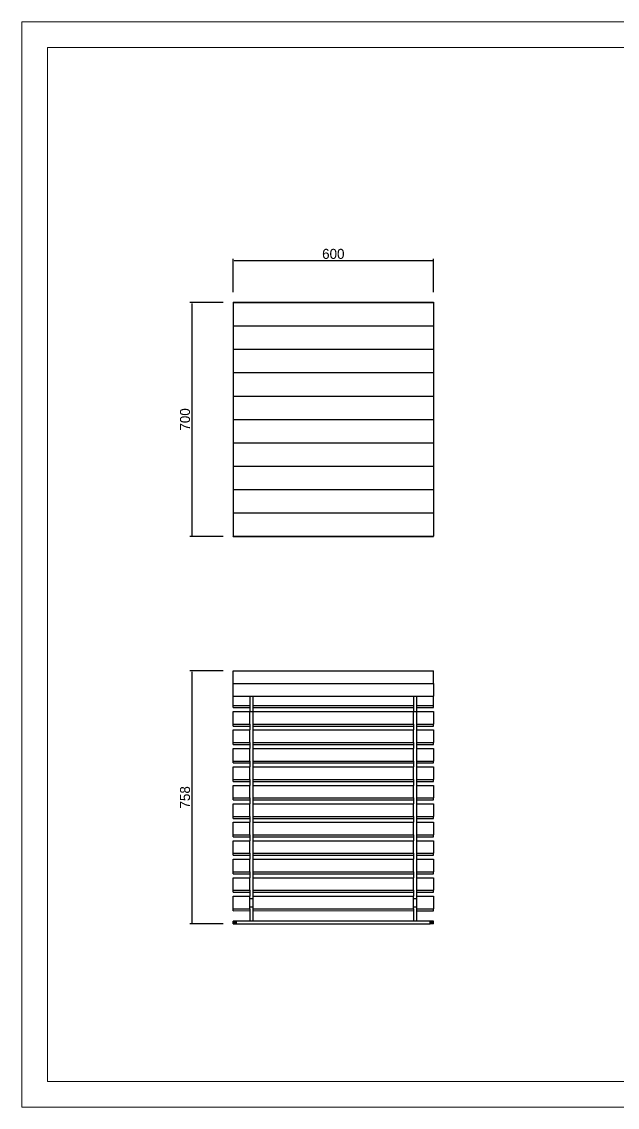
# Model space of a CAD drawing. Header units: millimetres. Extents: x 153 to 4750, y 92 to 3343.
# Drawn here: x 153 to 1937, y 92 to 3343 of the extents above; entities that cross this region are included whole.
import ezdxf

# ---------------------------------------------------------------- set-up
doc = ezdxf.new("R2010")
doc.units = ezdxf.units.MM
doc.header["$PDSIZE"] = -1
doc.layers.add('tabelka', color=155, linetype='Continuous')
doc.styles.get("Standard").update_dxf_attribs({"font": 'Gothic.ttf'})
doc.dimstyles.new('ISO-25', dxfattribs={"dimtxt": 2.5, "dimasz": 2.5, "dimexe": 1.25, "dimexo": 0.625, "dimtad": 1, "dimtxsty": 'Standard', "dimcen": 2.5, "dimadec": 0, "dimazin": 0, "dimtfac": 1, "dimtmove": 0, "dimatfit": 3, "dimfxl": 1, "dimarcsym": 0})

# ---------------------------------------------------------------- blocks, each defined once
blk = doc.blocks.new('*D29')
at = {"color": 0, "lineweight": -2}
for p, q in [((786, 2533.2), (786, 2632.7)), ((1383, 2626.5), (789, 2626.5)), ((1386, 2533.2), (1386, 2632.7))]:
    blk.add_line(p, q, dxfattribs=at)
at = {"color": 0}
for points in [[(789, 2627), (789, 2626), (786, 2626.5)], [(1383, 2626), (1383, 2627), (1386, 2626.5)]]:
    blk.add_solid(points, dxfattribs=at)
at = {"layer": 'Defpoints', "color": 0}
for p in [(786, 2626.5), (786, 2503.2), (1386, 2503.2)]:
    blk.add_point(p, dxfattribs=at)
at = {"color": 0, "insert": (1086, 2647.2), "char_height": 30, "attachment_point": 5}
blk.add_mtext('600', dxfattribs=at)
blk = doc.blocks.new('*D30')
at = {"color": 0, "lineweight": -2}
for p, q in [((756, 2501.8), (656.5, 2501.8)), ((662.7, 2498.8), (662.7, 1804.6)), ((756, 1801.6), (656.5, 1801.6))]:
    blk.add_line(p, q, dxfattribs=at)
at = {"color": 0}
for points in [[(663.2, 2498.8), (662.2, 2498.8), (662.7, 2501.8)], [(662.2, 1804.6), (663.2, 1804.6), (662.7, 1801.6)]]:
    blk.add_solid(points, dxfattribs=at)
at = {"layer": 'Defpoints', "color": 0}
for p in [(786, 2501.8), (662.7, 1801.6), (786, 1801.6)]:
    blk.add_point(p, dxfattribs=at)
at = {"color": 0, "insert": (642, 2151.7), "char_height": 30, "attachment_point": 5, "rotation": 90}
blk.add_mtext('700', dxfattribs=at)
blk = doc.blocks.new('*D31')
at = {"color": 0, "lineweight": -2}
for p, q in [((756, 1399), (656.5, 1399)), ((662.7, 1396), (662.7, 644)), ((756, 641), (656.5, 641))]:
    blk.add_line(p, q, dxfattribs=at)
at = {"color": 0}
for points in [[(663.2, 1396), (662.2, 1396), (662.7, 1399)], [(662.2, 644), (663.2, 644), (662.7, 641)]]:
    blk.add_solid(points, dxfattribs=at)
at = {"layer": 'Defpoints', "color": 0}
for p in [(786, 1399), (662.7, 641), (786, 641)]:
    blk.add_point(p, dxfattribs=at)
at = {"color": 0, "insert": (642, 1020), "char_height": 30, "attachment_point": 5, "rotation": 90}
blk.add_mtext('758', dxfattribs=at)

msp = doc.modelspace()

# ---------------------------------------------------------------- linework, layer by layer
for p, q in [((786, 2503.2), (1386, 2503.2)), ((786, 2503.2), (786, 2501.8)), ((1386, 2503.2), (1386, 2501.8)), ((786, 2501.8), (1386, 2501.8)), ((786, 2501.8), (786, 2431.8)), ((1386, 2501.8), (1386, 2431.8)), ((786, 2431.8), (1386, 2431.8)), ((786, 2431.8), (786, 2361.8)), ((1386, 2431.8), (1386, 2361.8)), ((786, 2361.8), (1386, 2361.8)), ((786, 2361.8), (786, 2291.8)), ((1386, 2361.8), (1386, 2291.8)), ((786, 2291.8), (786, 2221.8)), ((786, 2291.8), (1386, 2291.8)), ((1386, 2291.8), (1386, 2221.8)), ((786, 2221.8), (1386, 2221.8)), ((786, 2221.8), (786, 2151.8)), ((1386, 2221.8), (1386, 2151.8)), ((786, 2151.8), (786, 2081.8)), ((786, 2151.8), (1386, 2151.8)), ((1386, 2151.8), (1386, 2081.8)), ((786, 2081.8), (786, 2011.8)), ((786, 2081.8), (1386, 2081.8)), ((1386, 2081.8), (1386, 2011.8)), ((786, 2011.8), (1386, 2011.8)), ((786, 2011.8), (786, 1941.8)), ((1386, 2011.8), (1386, 1941.8)), ((786, 1941.8), (1386, 1941.8)), ((786, 1941.8), (786, 1871.8)), ((1386, 1941.8), (1386, 1871.8)), ((786, 1871.8), (1386, 1871.8)), ((786, 1871.8), (786, 1801.8)), ((1386, 1871.8), (1386, 1801.8)), ((786, 1801.8), (1386, 1801.8)), ((786, 1801.6), (786, 1801.8)), ((786, 1801.6), (1386, 1801.6)), ((1386, 1801.6), (1386, 1801.8)), ((786, 1361), (786, 1399)), ((786, 1399), (1386, 1399)), ((1386, 1361), (1386, 1399)), ((786, 1361), (1386, 1361)), ((786, 1323), (786, 1361)), ((1386, 1361), (1386, 1323)), ((786, 1322.9), (786, 1323)), ((786, 1323), (1386, 1323)), ((786, 1294.7), (786, 1322.9)), ((786, 1322.9), (835.8, 1322.9)), ((835.8, 1322.9), (835.8, 1294.7)), ((835.8, 1322.9), (845.8, 1322.9)), ((845.8, 1322.9), (1326.3, 1322.9)), ((845.8, 1294.7), (845.8, 1322.9)), ((1326.3, 1322.9), (1326.3, 1294.7)), ((1326.3, 1322.9), (1336.3, 1322.9)), ((1336.3, 1322.9), (1386, 1322.9)), ((1336.3, 1294.7), (1336.3, 1322.9)), ((1386, 1322.9), (1386, 1323)), ((1386, 1294.7), (1386, 1322.9)), ((786, 1288.9), (786, 1294.7)), ((786, 1294.7), (835.8, 1294.7)), ((786, 1288.9), (835.8, 1288.9)), ((786, 1239.4), (786, 1277)), ((786, 1277), (835.8, 1277)), ((835.8, 1294.7), (835.8, 1288.9)), ((835.8, 1288.9), (835.8, 1277)), ((835.8, 1276), (835.8, 1277)), ((845.8, 1276), (835.8, 1276)), ((835.8, 1239.4), (835.8, 1276)), ((845.8, 1294.7), (1326.3, 1294.7)), ((845.8, 1288.9), (845.8, 1294.7)), ((845.8, 1288.9), (1326.3, 1288.9)), ((845.8, 1277), (845.8, 1288.9)), ((845.8, 1277), (1326.3, 1277)), ((845.8, 1276), (845.8, 1277)), ((845.8, 1239.4), (845.8, 1276)), ((1326.3, 1294.7), (1326.3, 1288.9)), ((1326.3, 1288.9), (1326.3, 1277)), ((1326.3, 1276), (1326.3, 1277)), ((1336.3, 1276), (1326.3, 1276)), ((1326.3, 1239.4), (1326.3, 1276)), ((1336.3, 1294.7), (1386, 1294.7)), ((1336.3, 1288.9), (1336.3, 1294.7)), ((1336.3, 1288.9), (1386, 1288.9)), ((1336.3, 1277), (1336.3, 1288.9)), ((1336.3, 1277), (1386, 1277)), ((1336.3, 1276), (1336.3, 1277)), ((1336.3, 1239.4), (1336.3, 1276)), ((1386, 1288.9), (1386, 1294.7)), ((1386, 1277), (1386, 1239.4)), ((786, 1233.6), (786, 1239.4)), ((786, 1239.4), (835.8, 1239.4)), ((835.8, 1239.4), (835.8, 1233.6)), ((845.8, 1239.4), (1326.3, 1239.4)), ((845.8, 1233.6), (845.8, 1239.4)), ((1326.3, 1239.4), (1326.3, 1233.6)), ((1336.3, 1239.4), (1386, 1239.4)), ((1336.3, 1233.6), (1336.3, 1239.4)), ((1386, 1233.6), (1386, 1239.4)), ((786, 1233.6), (835.8, 1233.6)), ((786, 1184.1), (786, 1221.7)), ((786, 1221.7), (835.8, 1221.7)), ((835.8, 1233.6), (835.8, 1221.7)), ((835.8, 1184.1), (835.8, 1221.7)), ((845.8, 1233.6), (1326.3, 1233.6)), ((845.8, 1221.7), (845.8, 1233.6)), ((845.8, 1221.7), (1326.3, 1221.7)), ((845.8, 1184.1), (845.8, 1221.7)), ((1326.3, 1233.6), (1326.3, 1221.7)), ((1326.3, 1184.1), (1326.3, 1221.7)), ((1336.3, 1233.6), (1386, 1233.6)), ((1336.3, 1221.7), (1336.3, 1233.6)), ((1336.3, 1221.7), (1386, 1221.7)), ((1336.3, 1184.1), (1336.3, 1221.7)), ((1386, 1221.7), (1386, 1184.1)), ((786, 1178.3), (786, 1184.1)), ((786, 1184.1), (835.8, 1184.1)), ((786, 1178.3), (835.8, 1178.3)), ((835.8, 1184.1), (835.8, 1178.3)), ((835.8, 1178.3), (835.8, 1166.4)), ((845.8, 1184.1), (1326.3, 1184.1)), ((845.8, 1178.3), (845.8, 1184.1)), ((845.8, 1178.3), (1326.3, 1178.3)), ((845.8, 1166.4), (845.8, 1178.3)), ((1326.3, 1184.1), (1326.3, 1178.3)), ((1326.3, 1178.3), (1326.3, 1166.4)), ((1336.3, 1184.1), (1386, 1184.1)), ((1336.3, 1178.3), (1336.3, 1184.1)), ((1336.3, 1178.3), (1386, 1178.3)), ((1336.3, 1166.4), (1336.3, 1178.3)), ((1386, 1178.3), (1386, 1184.1)), ((786, 1128.8), (786, 1166.4)), ((786, 1166.4), (835.8, 1166.4)), ((835.8, 1128.8), (835.8, 1166.4)), ((845.8, 1166.4), (1326.3, 1166.4)), ((845.8, 1128.8), (845.8, 1166.4)), ((1326.3, 1128.8), (1326.3, 1166.4)), ((1336.3, 1166.4), (1386, 1166.4)), ((1336.3, 1128.8), (1336.3, 1166.4)), ((1386, 1166.4), (1386, 1128.8)), ((786, 1123), (786, 1128.8)), ((786, 1128.8), (835.8, 1128.8)), ((786, 1123), (835.8, 1123)), ((786, 1073.5), (786, 1111.1)), ((786, 1111.1), (835.8, 1111.1)), ((835.8, 1128.8), (835.8, 1123)), ((835.8, 1123), (835.8, 1111.1)), ((835.8, 1073.5), (835.8, 1111.1)), ((845.8, 1128.8), (1326.3, 1128.8)), ((845.8, 1123), (845.8, 1128.8)), ((845.8, 1123), (1326.3, 1123)), ((845.8, 1111.1), (845.8, 1123)), ((845.8, 1111.1), (1326.3, 1111.1)), ((845.8, 1073.5), (845.8, 1111.1)), ((1326.3, 1128.8), (1326.3, 1123)), ((1326.3, 1123), (1326.3, 1111.1)), ((1326.3, 1073.5), (1326.3, 1111.1)), ((1336.3, 1128.8), (1386, 1128.8)), ((1336.3, 1123), (1336.3, 1128.8)), ((1336.3, 1123), (1386, 1123)), ((1336.3, 1111.1), (1336.3, 1123)), ((1336.3, 1111.1), (1386, 1111.1)), ((1336.3, 1073.5), (1336.3, 1111.1)), ((1386, 1123), (1386, 1128.8)), ((1386, 1111.1), (1386, 1073.5)), ((786, 1067.7), (786, 1073.5)), ((786, 1073.5), (835.8, 1073.5)), ((835.8, 1073.5), (835.8, 1067.7)), ((845.8, 1073.5), (1326.3, 1073.5)), ((845.8, 1067.7), (845.8, 1073.5)), ((1326.3, 1073.5), (1326.3, 1067.7)), ((1336.3, 1073.5), (1386, 1073.5)), ((1336.3, 1067.7), (1336.3, 1073.5)), ((1386, 1067.7), (1386, 1073.5)), ((786, 1067.7), (835.8, 1067.7)), ((786, 1018.2), (786, 1055.8)), ((786, 1055.8), (835.8, 1055.8)), ((835.8, 1067.7), (835.8, 1055.8)), ((835.8, 1018.2), (835.8, 1055.8)), ((845.8, 1067.7), (1326.3, 1067.7)), ((845.8, 1055.8), (845.8, 1067.7)), ((845.8, 1055.8), (1326.3, 1055.8)), ((845.8, 1018.2), (845.8, 1055.8)), ((1326.3, 1067.7), (1326.3, 1055.8)), ((1326.3, 1018.2), (1326.3, 1055.8)), ((1336.3, 1067.7), (1386, 1067.7)), ((1336.3, 1055.8), (1336.3, 1067.7)), ((1336.3, 1055.8), (1386, 1055.8)), ((1336.3, 1018.2), (1336.3, 1055.8)), ((1386, 1055.8), (1386, 1018.2)), ((786, 1012.4), (786, 1018.2)), ((786, 1018.2), (835.8, 1018.2)), ((786, 1012.4), (835.8, 1012.4)), ((835.8, 1018.2), (835.8, 1012.4)), ((835.8, 1012.4), (835.8, 1000.5)), ((845.8, 1018.2), (1326.3, 1018.2)), ((845.8, 1012.4), (845.8, 1018.2)), ((845.8, 1012.4), (1326.3, 1012.4)), ((845.8, 1000.5), (845.8, 1012.4)), ((1326.3, 1018.2), (1326.3, 1012.4)), ((1326.3, 1012.4), (1326.3, 1000.5)), ((1336.3, 1018.2), (1386, 1018.2)), ((1336.3, 1012.4), (1336.3, 1018.2)), ((1336.3, 1012.4), (1386, 1012.4)), ((1336.3, 1000.5), (1336.3, 1012.4)), ((1386, 1012.4), (1386, 1018.2)), ((786, 962.9), (786, 1000.5)), ((786, 1000.5), (835.8, 1000.5)), ((835.8, 962.9), (835.8, 1000.5)), ((845.8, 1000.5), (1326.3, 1000.5)), ((845.8, 962.9), (845.8, 1000.5)), ((1326.3, 962.9), (1326.3, 1000.5)), ((1336.3, 1000.5), (1386, 1000.5)), ((1336.3, 962.9), (1336.3, 1000.5)), ((1386, 1000.5), (1386, 962.9)), ((786, 957.1), (786, 962.9)), ((786, 962.9), (835.8, 962.9)), ((786, 957.1), (835.8, 957.1)), ((786, 907.6), (786, 945.2)), ((786, 945.2), (835.8, 945.2)), ((835.8, 962.9), (835.8, 957.1)), ((835.8, 957.1), (835.8, 945.2)), ((835.8, 907.6), (835.8, 945.2)), ((845.8, 962.9), (1326.3, 962.9)), ((845.8, 957.1), (845.8, 962.9)), ((845.8, 957.1), (1326.3, 957.1)), ((845.8, 945.2), (845.8, 957.1)), ((845.8, 945.2), (1326.3, 945.2)), ((845.8, 907.6), (845.8, 945.2)), ((1326.3, 962.9), (1326.3, 957.1)), ((1326.3, 957.1), (1326.3, 945.2)), ((1326.3, 907.6), (1326.3, 945.2)), ((1336.3, 962.9), (1386, 962.9)), ((1336.3, 957.1), (1336.3, 962.9)), ((1336.3, 957.1), (1386, 957.1)), ((1336.3, 945.2), (1336.3, 957.1)), ((1336.3, 945.2), (1386, 945.2)), ((1336.3, 907.6), (1336.3, 945.2)), ((1386, 957.1), (1386, 962.9)), ((1386, 945.2), (1386, 907.6)), ((786, 901.8), (786, 907.6)), ((786, 907.6), (835.8, 907.6)), ((786, 901.8), (835.8, 901.8)), ((786, 852.4), (786, 889.9)), ((786, 889.9), (835.8, 889.9)), ((835.8, 907.6), (835.8, 901.8)), ((835.8, 901.8), (835.8, 889.9)), ((835.8, 852.4), (835.8, 889.9)), ((845.8, 907.6), (1326.3, 907.6)), ((845.8, 901.8), (845.8, 907.6)), ((845.8, 901.8), (1326.3, 901.8)), ((845.8, 889.9), (845.8, 901.8)), ((845.8, 889.9), (1326.3, 889.9)), ((845.8, 852.4), (845.8, 889.9)), ((1326.3, 907.6), (1326.3, 901.8)), ((1326.3, 901.8), (1326.3, 889.9)), ((1326.3, 852.4), (1326.3, 889.9)), ((1336.3, 907.6), (1386, 907.6)), ((1336.3, 901.8), (1336.3, 907.6)), ((1336.3, 901.8), (1386, 901.8)), ((1336.3, 889.9), (1336.3, 901.8)), ((1336.3, 889.9), (1386, 889.9)), ((1336.3, 852.4), (1336.3, 889.9)), ((1386, 901.8), (1386, 907.6)), ((1386, 889.9), (1386, 852.4)), ((786, 846.5), (786, 852.4)), ((786, 852.4), (835.8, 852.4)), ((786, 846.5), (835.8, 846.5)), ((835.8, 852.4), (835.8, 846.5)), ((835.8, 846.5), (835.8, 834.6)), ((845.8, 852.4), (1326.3, 852.4)), ((845.8, 846.5), (845.8, 852.4)), ((845.8, 846.5), (1326.3, 846.5)), ((845.8, 834.6), (845.8, 846.5)), ((1326.3, 852.4), (1326.3, 846.5)), ((1326.3, 846.5), (1326.3, 834.6)), ((1336.3, 852.4), (1386, 852.4)), ((1336.3, 846.5), (1336.3, 852.4)), ((1336.3, 846.5), (1386, 846.5)), ((1336.3, 834.6), (1336.3, 846.5)), ((1386, 846.5), (1386, 852.4)), ((786, 797.1), (786, 834.6)), ((786, 834.6), (835.8, 834.6)), ((835.8, 797.1), (835.8, 834.6)), ((845.8, 834.6), (1326.3, 834.6)), ((845.8, 797.1), (845.8, 834.6)), ((1326.3, 797.1), (1326.3, 834.6)), ((1336.3, 834.6), (1386, 834.6)), ((1336.3, 797.1), (1336.3, 834.6)), ((1386, 834.6), (1386, 797.1)), ((786, 791.2), (786, 797.1)), ((786, 797.1), (835.8, 797.1)), ((786, 791.2), (835.8, 791.2)), ((835.8, 797.1), (835.8, 791.2)), ((835.8, 791.2), (835.8, 779.3)), ((845.8, 797.1), (1326.3, 797.1)), ((845.8, 791.2), (845.8, 797.1)), ((845.8, 791.2), (1326.3, 791.2)), ((845.8, 779.3), (845.8, 791.2)), ((1326.3, 797.1), (1326.3, 791.2)), ((1326.3, 791.2), (1326.3, 779.3)), ((1336.3, 797.1), (1386, 797.1)), ((1336.3, 791.2), (1336.3, 797.1)), ((1336.3, 791.2), (1386, 791.2)), ((1336.3, 779.3), (1336.3, 791.2)), ((1386, 791.2), (1386, 797.1)), ((786, 741.8), (786, 779.3)), ((786, 779.3), (835.8, 779.3)), ((835.8, 741.8), (835.8, 779.3)), ((845.8, 779.3), (1326.3, 779.3)), ((845.8, 741.8), (845.8, 779.3)), ((1326.3, 741.8), (1326.3, 779.3)), ((1336.3, 779.3), (1386, 779.3)), ((1336.3, 741.8), (1336.3, 779.3)), ((1386, 779.3), (1386, 741.8)), ((786, 735.9), (786, 741.8)), ((786, 741.8), (835.8, 741.8)), ((786, 735.9), (835.8, 735.9)), ((786, 686.5), (786, 724)), ((786, 724), (835.8, 724)), ((835.8, 741.8), (835.8, 735.9)), ((835.8, 735.9), (835.8, 724)), ((835.8, 716), (835.8, 724)), ((835.8, 691), (835.8, 716)), ((845.8, 716), (835.8, 716)), ((845.8, 741.8), (1326.3, 741.8)), ((845.8, 735.9), (845.8, 741.8)), ((845.8, 735.9), (1326.3, 735.9)), ((845.8, 724), (845.8, 735.9)), ((845.8, 724), (1326.3, 724)), ((845.8, 716), (845.8, 724)), ((845.8, 691), (845.8, 716)), ((1326.3, 741.8), (1326.3, 735.9)), ((1326.3, 735.9), (1326.3, 724)), ((1326.3, 716), (1326.3, 724)), ((1326.3, 691), (1326.3, 716)), ((1336.3, 716), (1326.3, 716)), ((1336.3, 741.8), (1386, 741.8)), ((1336.3, 735.9), (1336.3, 741.8)), ((1336.3, 735.9), (1386, 735.9)), ((1336.3, 724), (1336.3, 735.9)), ((1336.3, 724), (1386, 724)), ((1336.3, 716), (1336.3, 724)), ((1336.3, 691), (1336.3, 716)), ((1386, 735.9), (1386, 741.8)), ((1386, 724), (1386, 686.5)), ((786, 680.6), (786, 686.5)), ((786, 686.5), (835.8, 686.5)), ((845.8, 691), (835.8, 691)), ((835.8, 686.5), (835.8, 691)), ((835.8, 686.5), (835.8, 680.7)), ((845.8, 686.5), (845.8, 691)), ((845.8, 686.5), (1326.3, 686.5)), ((845.8, 680.6), (845.8, 686.5)), ((1336.3, 691), (1326.3, 691)), ((1326.3, 686.5), (1326.3, 691)), ((1326.3, 686.5), (1326.3, 680.7)), ((1336.3, 686.5), (1336.3, 691)), ((1336.3, 686.5), (1386, 686.5)), ((1336.3, 680.6), (1336.3, 686.5)), ((1386, 680.6), (1386, 686.5)), ((786, 680.6), (835.8, 680.7)), ((835.8, 680.7), (835.8, 649)), ((845.8, 680.6), (1326.3, 680.7)), ((845.8, 649), (845.8, 680.6)), ((1326.3, 680.7), (1326.3, 649)), ((1336.3, 680.6), (1386, 680.6)), ((1336.3, 649), (1336.3, 680.6)), ((786.1, 649), (786, 649)), ((786, 641), (786, 649)), ((786, 641), (786.1, 641)), ((786.5, 649), (786.1, 649)), ((786.1, 641), (786.1, 649)), ((786.1, 641), (786.5, 641)), ((787.1, 649), (786.5, 649)), ((786.5, 641), (786.5, 649)), ((786.5, 641), (787.1, 641)), ((787.9, 649), (787.1, 649)), ((787.1, 641), (787.1, 649)), ((787.1, 641), (787.9, 641)), ((788.9, 649), (787.9, 649)), ((787.9, 641), (787.9, 649)), ((787.9, 641), (788.9, 641)), ((790.1, 649), (788.9, 649)), ((788.9, 641), (788.9, 649)), ((788.9, 641), (790.1, 641)), ((791.5, 649), (790.1, 649)), ((790.1, 641), (790.1, 649)), ((790.1, 641), (791.5, 641)), ((792.9, 649), (791.5, 649)), ((791.5, 641), (791.5, 649)), ((791.5, 641), (792.9, 641)), ((794.4, 649), (792.9, 649)), ((792.9, 641), (792.9, 649)), ((792.9, 641), (794.4, 641)), ((796, 649), (794.4, 649)), ((794.4, 641), (794.4, 649)), ((794.4, 641), (796, 641)), ((796, 641), (796, 649)), ((835.8, 649), (796, 649)), ((796, 641), (1376, 641)), ((845.8, 649), (835.8, 649)), ((1326.3, 649), (845.8, 649)), ((1336.3, 649), (1326.3, 649)), ((1376, 649), (1336.3, 649)), ((1377.6, 649), (1376, 649)), ((1376, 641), (1376, 649)), ((1377.6, 641), (1376, 641)), ((1379.1, 649), (1377.6, 649)), ((1377.6, 641), (1377.6, 649)), ((1379.1, 641), (1377.6, 641)), ((1380.5, 649), (1379.1, 649)), ((1379.1, 641), (1379.1, 649)), ((1380.5, 641), (1379.1, 641)), ((1381.9, 649), (1380.5, 649)), ((1380.5, 641), (1380.5, 649)), ((1381.9, 641), (1380.5, 641)), ((1383.1, 649), (1381.9, 649)), ((1381.9, 641), (1381.9, 649)), ((1383.1, 641), (1381.9, 641)), ((1384.1, 649), (1383.1, 649)), ((1383.1, 641), (1383.1, 649)), ((1384.1, 641), (1383.1, 641)), ((1384.9, 649), (1384.1, 649)), ((1384.1, 641), (1384.1, 649)), ((1384.9, 641), (1384.1, 641)), ((1385.5, 649), (1384.9, 649)), ((1384.9, 641), (1384.9, 649)), ((1385.5, 641), (1384.9, 641)), ((1385.9, 649), (1385.5, 649)), ((1385.5, 641), (1385.5, 649)), ((1385.9, 641), (1385.5, 641)), ((1386, 649), (1385.9, 649)), ((1385.9, 641), (1385.9, 649)), ((1386, 641), (1385.9, 641)), ((1386, 641), (1386, 649))]:
    msp.add_line(p, q)
at = {"layer": 'tabelka', "lineweight": 5}
for points in [[(152.7, 3342.7), (4750.2, 3342.7), (4750.2, 91.9), (152.7, 91.9)], [(230.1, 3265.3), (4672.8, 3265.3), (4672.8, 169.3), (230.1, 169.3)]]:
    msp.add_lwpolyline(points, close=True, dxfattribs=at)

# ---------------------------------------------------------------- dimensions: what is measured, and where the dimension line sits
dim = msp.add_linear_dim(base=(786, 2626.5), p1=(1386, 2503.2), p2=(786, 2503.2), dimstyle='ISO-25', override={"dimtxt": 30, "dimasz": 3, "dimexe": 6.25, "dimexo": 30, "dimgap": 5, "dimtih": 1, "dimtoh": 1, "dimdec": 0, "dimlfac": 1, "dimzin": 0, "dimadec": 2, "dimtdec": 1, "dimfxl": 0.5, "dimfxlon": 0, "dimtzin": 0})
dim.commit()
dim.dimension.update_dxf_attribs({"geometry": '*D29', "text_midpoint": (1086, 2647.2)})
for base, p1, p2, picture, middle in [((662.7, 1801.6), (786, 2501.8), (786, 1801.6), '*D30', (642, 2151.7)), ((662.7, 641), (786, 1399), (786, 641), '*D31', (642, 1020))]:
    dim = msp.add_linear_dim(base=base, p1=p1, p2=p2, angle=90, dimstyle='ISO-25', override={"dimtxt": 30, "dimasz": 3, "dimexe": 6.25, "dimexo": 30, "dimgap": 5, "dimtad": 1, "dimtih": 0, "dimtoh": 1, "dimdec": 0, "dimlfac": 1, "dimzin": 0, "dimtxsty": 'Standard', "dimadec": 2, "dimtdec": 1, "dimfxl": 0.5, "dimfxlon": 0, "dimtzin": 0})
    dim.commit()
    dim.dimension.update_dxf_attribs({"geometry": picture, "text_midpoint": middle})

doc.saveas('drawing.dxf')
